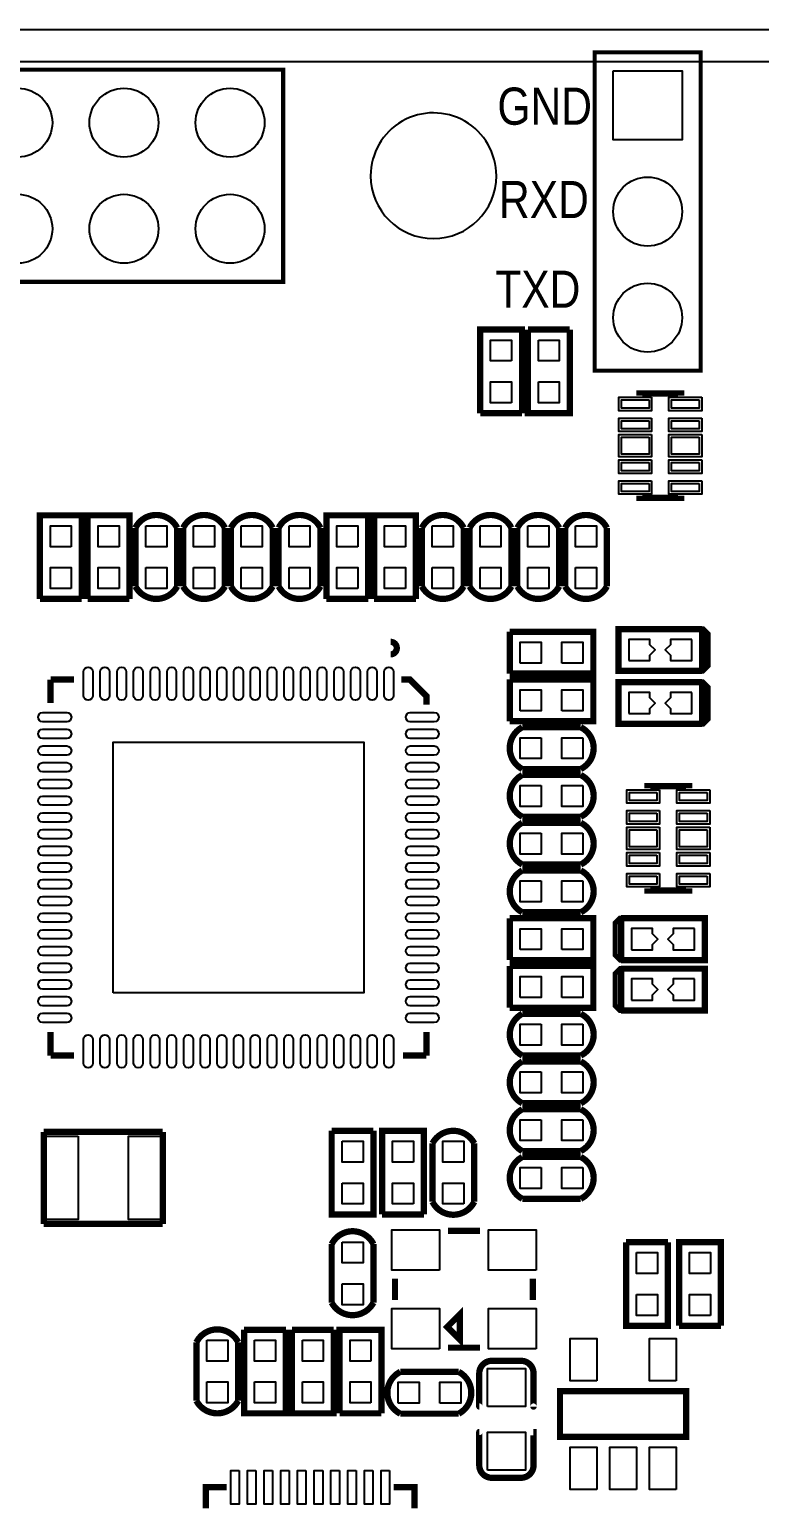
# Model space of a CAD drawing. Extents: x 0 to 87.3, y -2.5 to 56.
# Drawn here: x 51.83 to 69.3, y 20.65 to 56 of the extents above; entities that cross this region are included whole.
import ezdxf

# ---------------------------------------------------------------- set-up
doc = ezdxf.new("R2010")
doc.units = 0
for name, color, linetype in [('BG_CUTOUT', 254, 'CONTINUOUS'), ('BG_DESIGN_OUTLINE', 251, 'CONTINUOUS'), ('BG_SILKSCREEN_TOP', 254, 'CONTINUOUS'), ('PG_SILKSCREEN_TOP', 51, 'CONTINUOUS'), ('PG_SILKSCREEN_TOP_OUTLINE', 51, 'CONTINUOUS'), ('PG_SILKSREEN_TOP_OUTLINE', 51, 'CONTINUOUS'), ('PIN_PASTEMASK_TOP', 85, 'CONTINUOUS'), ('PIN_TOP', 80, 'CONTINUOUS'), ('RKI_ALL', 43, 'CONTINUOUS')]:
    doc.layers.add(name, color=color, linetype=linetype)

msp = doc.modelspace()

# ---------------------------------------------------------------- linework, layer by layer
at = {"layer": 'BG_CUTOUT'}
msp.add_lwpolyline([(63.0047, 52.49926, 1), (59.995308, 52.500784, 1)], format="xyb", close=True, dxfattribs=at)
at = {"layer": 'BG_DESIGN_OUTLINE'}
msp.add_lwpolyline([(0, 2.99974), (0, 52.99964, -0.414203), (2.99974, 55.99938), (82.04962, 55.99938, -0.414224), (85.0011, 53.05044), (85.0011, 2.99974, -0.414339), (81.99882, 0), (2.99974, 0, -0.414163)], format="xyb", close=True, dxfattribs=at)
at = {"layer": 'PG_SILKSCREEN_TOP'}
for points, const_width in [([(67.89801, 55.45201), (67.89801, 47.83201), (65.35801, 47.83201), (65.35801, 55.45201), (67.89801, 55.45201)], 0.09906), ([(7.100062, 55.040022), (57.900062, 55.040022), (57.900062, 49.960022), (40.120062, 49.960022)], 0.09906), ([(67.42938, 47.23638), (67.42938, 47.28718), (66.42862, 47.28718), (66.42862, 47.23638)], 0.14986), ([(67.42938, 44.83862), (67.42938, 44.78782), (66.42862, 44.78782), (66.42862, 44.83862)], 0.14986), ([(52.891944, 40.440864), (52.332382, 40.440864)], 0.150114), ([(52.332382, 40.440864), (52.332382, 39.881302)], 0.150114), ([(60.732416, 40.441118), (60.932568, 40.441118), (61.332618, 40.041068), (61.332618, 39.840916)], 0.150114), ([(67.61988, 37.83838), (67.61988, 37.88918), (66.61912, 37.88918), (66.61912, 37.83838)], 0.14986), ([(67.61988, 35.44062), (67.61988, 35.38982), (66.61912, 35.38982), (66.61912, 35.44062)], 0.14986), ([(52.332382, 32.000698), (52.332382, 31.440882)], 0.150114), ([(61.332364, 32.000698), (61.332364, 31.440882)], 0.150114), ([(52.892198, 31.440882), (52.332382, 31.440882)], 0.150114), ([(61.332364, 31.440882), (60.772802, 31.440882)], 0.150114), ([(52.16906, 29.61132), (52.16906, 27.41168)], 0.1524), ([(55.01894, 29.61132), (52.16906, 29.61132)], 0.1524), ([(55.01894, 27.41168), (55.01894, 29.61132)], 0.1524), ([(52.16906, 27.41168), (55.01894, 27.41168)], 0.1524), ([(61.849, 27.2415), (62.611, 27.2415)], 0.150114), ([(60.579, 25.5905), (60.579, 26.0985)], 0.150114), ([(63.881, 26.0985), (63.881, 25.5905)], 0.150114), ([(61.82995, 24.944578), (62.129924, 24.644604), (62.129924, 25.244552), (61.82995, 24.944578)], 0.150114), ([(61.849, 24.4475), (62.611, 24.4475)], 0.150114), ([(64.5287, 22.3139), (64.5287, 23.4061), (67.5513, 23.4061), (67.5513, 22.3139), (64.5287, 22.3139)], 0.14986), ([(56.046878, 20.605496), (56.046878, 21.105622), (56.547004, 21.105622)], 0.150114), ([(60.546996, 21.105622), (61.047122, 21.105622), (61.047122, 20.605496)], 0.150114)]:
    msp.add_lwpolyline(points, dxfattribs=dict(at, const_width=const_width))
at = {"layer": 'PG_SILKSCREEN_TOP', "const_width": 0.150114}
for points in [[(60.472574, 41.042844, 0.996624), (60.471304, 41.343072, 0.99578)], [(63.8937, 23.0378, 1), (63.895986, 23.0378), (63.895986, 23.833074, 0.414141), (63.596012, 24.133048), (62.895988, 24.133048, 0.414141), (62.596014, 23.833074), (62.596014, 23.040086, 0.414214), (62.5983, 23.0378)], [(63.8937, 22.4282), (63.895986, 22.4282), (63.895986, 21.632926, -0.414141), (63.596012, 21.332952), (62.895988, 21.332952, -0.414141), (62.596014, 21.632926), (62.596014, 22.425914, -0.414214), (62.5983, 22.4282)]]:
    msp.add_lwpolyline(points, format="xyb", dxfattribs=at)
at = {"layer": 'PG_SILKSCREEN_TOP_OUTLINE', "const_width": 0.150114}
for points in [[(63.61938, 46.81474), (63.61938, 48.81626), (62.61862, 48.81626), (62.61862, 46.81474)], [(63.76162, 48.81626), (63.76162, 46.81474), (64.76238, 46.81474), (64.76238, 48.81626)], [(64.76238, 48.81626), (63.76162, 48.81626)], [(62.61862, 46.81474), (63.61938, 46.81474)], [(53.07838, 42.36974), (53.07838, 44.37126), (52.07762, 44.37126), (52.07762, 42.36974)], [(54.22138, 42.36974), (54.22138, 44.37126), (53.22062, 44.37126), (53.22062, 42.36974)], [(59.93638, 42.36974), (59.93638, 44.37126), (58.93562, 44.37126), (58.93562, 42.36974)], [(61.07938, 42.36974), (61.07938, 44.37126), (60.07862, 44.37126), (60.07862, 42.36974)], [(54.363874, 44.070524), (54.363874, 42.670476)], [(55.364126, 44.070524), (55.364126, 42.670476)], [(55.506874, 44.070524), (55.506874, 42.670476)], [(56.507126, 44.070524), (56.507126, 42.670476)], [(56.649874, 44.070524), (56.649874, 42.670476)], [(57.650126, 44.070524), (57.650126, 42.670476)], [(57.792874, 44.070524), (57.792874, 42.670476)], [(58.793126, 44.070524), (58.793126, 42.670476)], [(61.221874, 44.070524), (61.221874, 42.670476)], [(62.222126, 44.070524), (62.222126, 42.670476)], [(62.364874, 44.070524), (62.364874, 42.670476)], [(63.365126, 44.070524), (63.365126, 42.670476)], [(63.507874, 44.070524), (63.507874, 42.670476)], [(64.508126, 44.070524), (64.508126, 42.670476)], [(64.650874, 44.070524), (64.650874, 42.670476)], [(65.651126, 44.070524), (65.651126, 42.670476)], [(52.07762, 42.36974), (53.07838, 42.36974)], [(53.22062, 42.36974), (54.22138, 42.36974)], [(58.93562, 42.36974), (59.93638, 42.36974)], [(60.07862, 42.36974), (61.07938, 42.36974)], [(63.32474, 40.58412), (65.32626, 40.58412), (65.32626, 41.58488), (63.32474, 41.58488)], [(63.32474, 41.58488), (63.32474, 40.58412)], [(63.32474, 39.44112), (65.32626, 39.44112), (65.32626, 40.44188), (63.32474, 40.44188)], [(63.32474, 40.44188), (63.32474, 39.44112)], [(65.025524, 39.298626), (63.625476, 39.298626)], [(65.025524, 38.298374), (63.625476, 38.298374)], [(65.025524, 38.155626), (63.625476, 38.155626)], [(65.025524, 37.155374), (63.625476, 37.155374)], [(65.025524, 37.012626), (63.625476, 37.012626)], [(65.025524, 36.012374), (63.625476, 36.012374)], [(65.025524, 35.869626), (63.625476, 35.869626)], [(63.32474, 33.72612), (65.32626, 33.72612), (65.32626, 34.72688), (63.32474, 34.72688)], [(63.32474, 34.72688), (63.32474, 33.72612)], [(65.025524, 34.869374), (63.625476, 34.869374)], [(63.32474, 32.58312), (65.32626, 32.58312), (65.32626, 33.58388), (63.32474, 33.58388)], [(63.32474, 33.58388), (63.32474, 32.58312)], [(65.025524, 32.440626), (63.625476, 32.440626)], [(65.025524, 31.440374), (63.625476, 31.440374)], [(65.025524, 31.297626), (63.625476, 31.297626)], [(65.025524, 30.297374), (63.625476, 30.297374)], [(65.025524, 30.154626), (63.625476, 30.154626)], [(59.06262, 29.63926), (59.06262, 27.63774), (60.06338, 27.63774), (60.06338, 29.63926)], [(60.06338, 29.63926), (59.06262, 29.63926)], [(61.26988, 27.63774), (61.26988, 29.63926), (60.26912, 29.63926), (60.26912, 27.63774)], [(61.475874, 27.938476), (61.475874, 29.338524)], [(62.476126, 27.938476), (62.476126, 29.338524)], [(65.025524, 29.154374), (63.625476, 29.154374)], [(65.025524, 29.011626), (63.625476, 29.011626)], [(65.025524, 28.011374), (63.625476, 28.011374)], [(60.26912, 27.63774), (61.26988, 27.63774)], [(59.062874, 26.925524), (59.062874, 25.525476)], [(60.063126, 26.925524), (60.063126, 25.525476)], [(66.11112, 26.97226), (66.11112, 24.97074), (67.11188, 24.97074), (67.11188, 26.97226)], [(67.11188, 26.97226), (66.11112, 26.97226)], [(68.38188, 24.97074), (68.38188, 26.97226), (67.38112, 26.97226), (67.38112, 24.97074)], [(56.96712, 24.87676), (56.96712, 22.87524), (57.96788, 22.87524), (57.96788, 24.87676)], [(57.96788, 24.87676), (56.96712, 24.87676)], [(58.11012, 24.87676), (58.11012, 22.87524), (59.11088, 22.87524), (59.11088, 24.87676)], [(59.11088, 24.87676), (58.11012, 24.87676)], [(60.25388, 22.87524), (60.25388, 24.87676), (59.25312, 24.87676), (59.25312, 22.87524)], [(67.38112, 24.97074), (68.38188, 24.97074)], [(55.824374, 24.576024), (55.824374, 23.175976)], [(56.824626, 24.576024), (56.824626, 23.175976)], [(60.704476, 23.868126), (62.104524, 23.868126)], [(59.25312, 22.87524), (60.25388, 22.87524)], [(60.704476, 22.867874), (62.104524, 22.867874)]]:
    msp.add_lwpolyline(points, dxfattribs=at)
for points in [[(55.364126, 44.070524, 0.618077), (54.363874, 44.070524)], [(56.507126, 44.070524, 0.618077), (55.506874, 44.070524)], [(57.650126, 44.070524, 0.618077), (56.649874, 44.070524)], [(58.793126, 44.070524, 0.618077), (57.792874, 44.070524)], [(62.222126, 44.070524, 0.618077), (61.221874, 44.070524)], [(63.365126, 44.070524, 0.618077), (62.364874, 44.070524)], [(64.508126, 44.070524, 0.618077), (63.507874, 44.070524)], [(65.651126, 44.070524, 0.618077), (64.650874, 44.070524)], [(55.364126, 42.670476, -0.600046), (54.363874, 42.670476)], [(56.507126, 42.670476, -0.600046), (55.506874, 42.670476)], [(57.650126, 42.670476, -0.600046), (56.649874, 42.670476)], [(58.793126, 42.670476, -0.600046), (57.792874, 42.670476)], [(62.222126, 42.670476, -0.600046), (61.221874, 42.670476)], [(63.365126, 42.670476, -0.600046), (62.364874, 42.670476)], [(64.508126, 42.670476, -0.600046), (63.507874, 42.670476)], [(65.651126, 42.670476, -0.600046), (64.650874, 42.670476)], [(63.625476, 38.298374, -0.600046), (63.625476, 39.298626)], [(65.025524, 38.298374, 0.618077), (65.025524, 39.298626)], [(63.625476, 37.155374, -0.600046), (63.625476, 38.155626)], [(65.025524, 37.155374, 0.618077), (65.025524, 38.155626)], [(63.625476, 36.012374, -0.600046), (63.625476, 37.012626)], [(65.025524, 36.012374, 0.618077), (65.025524, 37.012626)], [(63.625476, 34.869374, -0.600046), (63.625476, 35.869626)], [(65.025524, 34.869374, 0.618077), (65.025524, 35.869626)], [(63.625476, 31.440374, -0.600046), (63.625476, 32.440626)], [(65.025524, 31.440374, 0.618077), (65.025524, 32.440626)], [(63.625476, 30.297374, -0.600046), (63.625476, 31.297626)], [(65.025524, 30.297374, 0.618077), (65.025524, 31.297626)], [(63.625476, 29.154374, -0.600046), (63.625476, 30.154626)], [(65.025524, 29.154374, 0.618077), (65.025524, 30.154626)], [(61.475874, 29.338524, -0.600046), (62.476126, 29.338524)], [(63.625476, 28.011374, -0.600046), (63.625476, 29.011626)], [(65.025524, 28.011374, 0.618077), (65.025524, 29.011626)], [(61.475874, 27.938476, 0.618077), (62.476126, 27.938476)], [(60.063126, 26.925524, 0.618077), (59.062874, 26.925524)], [(60.063126, 25.525476, -0.600046), (59.062874, 25.525476)], [(56.824626, 24.576024, 0.618077), (55.824374, 24.576024)], [(60.704476, 23.868126, 0.618077), (60.704476, 22.867874)], [(62.104524, 23.868126, -0.600046), (62.104524, 22.867874)], [(56.824626, 23.175976, -0.600046), (55.824374, 23.175976)]]:
    msp.add_lwpolyline(points, format="xyb", dxfattribs=at)
at = {"layer": 'PG_SILKSREEN_TOP_OUTLINE', "const_width": 0.14986}
for points in [[(67.92976, 41.64838), (65.92824, 41.64838), (65.92824, 40.64762), (67.92976, 40.64762)], [(67.92976, 40.37838), (65.92824, 40.37838), (65.92824, 39.37762), (67.92976, 39.37762)], [(65.99174, 33.72612), (67.99326, 33.72612), (67.99326, 34.72688), (65.99174, 34.72688)], [(65.99174, 32.51962), (67.99326, 32.51962), (67.99326, 33.52038), (65.99174, 33.52038)]]:
    msp.add_lwpolyline(points, dxfattribs=at)
at = {"layer": 'PG_SILKSREEN_TOP_OUTLINE'}
for points in [[(67.92976, 40.64762, 0.14986, 0.14986, 0), (67.92976, 41.64838, 0.127, 0.127, 0), (67.95262, 41.64838, 0.127, 0.127, 0), (68.072, 41.529, 0.127, 0.127, 0), (68.072, 40.767, 0.127, 0.127, 0), (67.95262, 40.64762, 0.127, 0.127, 0), (67.92976, 40.64762, 0.127, 0.127, 0)], [(67.92976, 39.37762, 0.14986, 0.14986, 0), (67.92976, 40.37838, 0.127, 0.127, 0), (67.95262, 40.37838, 0.127, 0.127, 0), (68.072, 40.259, 0.127, 0.127, 0), (68.072, 39.497, 0.127, 0.127, 0), (67.95262, 39.37762, 0.127, 0.127, 0), (67.92976, 39.37762, 0.127, 0.127, 0)], [(65.99174, 34.72688, 0.14986, 0.14986, 0), (65.99174, 33.72612, 0.127, 0.127, 0), (65.96888, 33.72612, 0.127, 0.127, 0), (65.8495, 33.8455, 0.127, 0.127, 0), (65.8495, 34.6075, 0.127, 0.127, 0), (65.96888, 34.72688, 0.127, 0.127, 0), (65.99174, 34.72688, 0.127, 0.127, 0)], [(65.99174, 33.52038, 0.14986, 0.14986, 0), (65.99174, 32.51962, 0.127, 0.127, 0), (65.96888, 32.51962, 0.127, 0.127, 0), (65.8495, 32.639, 0.127, 0.127, 0), (65.8495, 33.401, 0.127, 0.127, 0), (65.96888, 33.52038, 0.127, 0.127, 0), (65.99174, 33.52038, 0.127, 0.127, 0)]]:
    msp.add_lwpolyline(points, format="xyseb", dxfattribs=at)
at = {"layer": 'PIN_PASTEMASK_TOP'}
for points in [[(63.36919, 48.06569), (62.86881, 48.06569), (62.86881, 48.56607), (63.36919, 48.56607)], [(64.01181, 48.56607), (64.51219, 48.56607), (64.51219, 48.06569), (64.01181, 48.06569)], [(63.36919, 47.06493), (62.86881, 47.06493), (62.86881, 47.56531), (63.36919, 47.56531)], [(64.01181, 47.56531), (64.51219, 47.56531), (64.51219, 47.06493), (64.01181, 47.06493)], [(66.72326, 47.20082), (66.72326, 46.8757), (65.93586, 46.8757), (65.93586, 47.20082)], [(67.92214, 47.20082), (67.92214, 46.8757), (67.13474, 46.8757), (67.13474, 47.20082)], [(66.72326, 46.70044), (66.72326, 46.37532), (65.93586, 46.37532), (65.93586, 46.70044)], [(67.92214, 46.70044), (67.92214, 46.37532), (67.13474, 46.37532), (67.13474, 46.70044)], [(66.72326, 46.3042), (66.72326, 45.7708), (65.93586, 45.7708), (65.93586, 46.3042)], [(67.92214, 46.3042), (67.92214, 45.7708), (67.13474, 45.7708), (67.13474, 46.3042)], [(66.72326, 45.69968), (66.72326, 45.37456), (65.93586, 45.37456), (65.93586, 45.69968)], [(67.92214, 45.69968), (67.92214, 45.37456), (67.13474, 45.37456), (67.13474, 45.69968)], [(66.72326, 45.1993), (66.72326, 44.87418), (65.93586, 44.87418), (65.93586, 45.1993)], [(67.92214, 45.1993), (67.92214, 44.87418), (67.13474, 44.87418), (67.13474, 45.1993)], [(52.82819, 43.62069), (52.32781, 43.62069), (52.32781, 44.12107), (52.82819, 44.12107)], [(53.97119, 43.62069), (53.47081, 43.62069), (53.47081, 44.12107), (53.97119, 44.12107)], [(54.61381, 44.12107), (55.11419, 44.12107), (55.11419, 43.62069), (54.61381, 43.62069)], [(55.75681, 44.12107), (56.25719, 44.12107), (56.25719, 43.62069), (55.75681, 43.62069)], [(56.89981, 44.12107), (57.40019, 44.12107), (57.40019, 43.62069), (56.89981, 43.62069)], [(58.04281, 44.12107), (58.54319, 44.12107), (58.54319, 43.62069), (58.04281, 43.62069)], [(59.68619, 43.62069), (59.18581, 43.62069), (59.18581, 44.12107), (59.68619, 44.12107)], [(60.82919, 43.62069), (60.32881, 43.62069), (60.32881, 44.12107), (60.82919, 44.12107)], [(61.47181, 44.12107), (61.97219, 44.12107), (61.97219, 43.62069), (61.47181, 43.62069)], [(62.61481, 44.12107), (63.11519, 44.12107), (63.11519, 43.62069), (62.61481, 43.62069)], [(63.75781, 44.12107), (64.25819, 44.12107), (64.25819, 43.62069), (63.75781, 43.62069)], [(64.90081, 44.12107), (65.40119, 44.12107), (65.40119, 43.62069), (64.90081, 43.62069)], [(52.82819, 42.61993), (52.32781, 42.61993), (52.32781, 43.12031), (52.82819, 43.12031)], [(53.97119, 42.61993), (53.47081, 42.61993), (53.47081, 43.12031), (53.97119, 43.12031)], [(54.61381, 43.12031), (55.11419, 43.12031), (55.11419, 42.61993), (54.61381, 42.61993)], [(55.75681, 43.12031), (56.25719, 43.12031), (56.25719, 42.61993), (55.75681, 42.61993)], [(56.89981, 43.12031), (57.40019, 43.12031), (57.40019, 42.61993), (56.89981, 42.61993)], [(58.04281, 43.12031), (58.54319, 43.12031), (58.54319, 42.61993), (58.04281, 42.61993)], [(59.68619, 42.61993), (59.18581, 42.61993), (59.18581, 43.12031), (59.68619, 43.12031)], [(60.82919, 42.61993), (60.32881, 42.61993), (60.32881, 43.12031), (60.82919, 43.12031)], [(61.47181, 43.12031), (61.97219, 43.12031), (61.97219, 42.61993), (61.47181, 42.61993)], [(62.61481, 43.12031), (63.11519, 43.12031), (63.11519, 42.61993), (62.61481, 42.61993)], [(63.75781, 43.12031), (64.25819, 43.12031), (64.25819, 42.61993), (63.75781, 42.61993)], [(64.90081, 43.12031), (65.40119, 43.12031), (65.40119, 42.61993), (64.90081, 42.61993)], [(66.17462, 40.894), (66.68262, 40.894), (66.68262, 41.021), (66.80962, 41.148), (66.68262, 41.275), (66.68262, 41.402), (66.17462, 41.402)], [(67.68338, 41.402), (67.17538, 41.402), (67.17538, 41.275), (67.04838, 41.148), (67.17538, 41.021), (67.17538, 40.894), (67.68338, 40.894)], [(63.57493, 40.83431), (63.57493, 41.33469), (64.07531, 41.33469), (64.07531, 40.83431)], [(64.57569, 40.83431), (64.57569, 41.33469), (65.07607, 41.33469), (65.07607, 40.83431)], [(63.57493, 39.69131), (63.57493, 40.19169), (64.07531, 40.19169), (64.07531, 39.69131)], [(64.57569, 39.69131), (64.57569, 40.19169), (65.07607, 40.19169), (65.07607, 39.69131)], [(66.17462, 39.624), (66.68262, 39.624), (66.68262, 39.751), (66.80962, 39.878), (66.68262, 40.005), (66.68262, 40.132), (66.17462, 40.132)], [(67.68338, 40.132), (67.17538, 40.132), (67.17538, 40.005), (67.04838, 39.878), (67.17538, 39.751), (67.17538, 39.624), (67.68338, 39.624)], [(53.832506, 32.941006), (53.832506, 38.940994), (59.832494, 38.940994), (59.832494, 32.941006)], [(64.07531, 39.04869), (64.07531, 38.54831), (63.57493, 38.54831), (63.57493, 39.04869)], [(65.07607, 39.04869), (65.07607, 38.54831), (64.57569, 38.54831), (64.57569, 39.04869)], [(64.07531, 37.90569), (64.07531, 37.40531), (63.57493, 37.40531), (63.57493, 37.90569)], [(65.07607, 37.90569), (65.07607, 37.40531), (64.57569, 37.40531), (64.57569, 37.90569)], [(66.91376, 37.80282), (66.91376, 37.4777), (66.12636, 37.4777), (66.12636, 37.80282)], [(68.11264, 37.80282), (68.11264, 37.4777), (67.32524, 37.4777), (67.32524, 37.80282)], [(66.91376, 37.30244), (66.91376, 36.97732), (66.12636, 36.97732), (66.12636, 37.30244)], [(68.11264, 37.30244), (68.11264, 36.97732), (67.32524, 36.97732), (67.32524, 37.30244)], [(66.91376, 36.9062), (66.91376, 36.3728), (66.12636, 36.3728), (66.12636, 36.9062)], [(68.11264, 36.9062), (68.11264, 36.3728), (67.32524, 36.3728), (67.32524, 36.9062)], [(64.07531, 36.76269), (64.07531, 36.26231), (63.57493, 36.26231), (63.57493, 36.76269)], [(65.07607, 36.76269), (65.07607, 36.26231), (64.57569, 36.26231), (64.57569, 36.76269)], [(66.91376, 36.30168), (66.91376, 35.97656), (66.12636, 35.97656), (66.12636, 36.30168)], [(68.11264, 36.30168), (68.11264, 35.97656), (67.32524, 35.97656), (67.32524, 36.30168)], [(66.91376, 35.8013), (66.91376, 35.47618), (66.12636, 35.47618), (66.12636, 35.8013)], [(68.11264, 35.8013), (68.11264, 35.47618), (67.32524, 35.47618), (67.32524, 35.8013)], [(64.07531, 35.61969), (64.07531, 35.11931), (63.57493, 35.11931), (63.57493, 35.61969)], [(65.07607, 35.61969), (65.07607, 35.11931), (64.57569, 35.11931), (64.57569, 35.61969)], [(63.57493, 33.97631), (63.57493, 34.47669), (64.07531, 34.47669), (64.07531, 33.97631)], [(64.57569, 33.97631), (64.57569, 34.47669), (65.07607, 34.47669), (65.07607, 33.97631)], [(66.23812, 33.9725), (66.74612, 33.9725), (66.74612, 34.0995), (66.87312, 34.2265), (66.74612, 34.3535), (66.74612, 34.4805), (66.23812, 34.4805)], [(67.74688, 34.4805), (67.23888, 34.4805), (67.23888, 34.3535), (67.11188, 34.2265), (67.23888, 34.0995), (67.23888, 33.9725), (67.74688, 33.9725)], [(63.57493, 32.83331), (63.57493, 33.33369), (64.07531, 33.33369), (64.07531, 32.83331)], [(64.57569, 32.83331), (64.57569, 33.33369), (65.07607, 33.33369), (65.07607, 32.83331)], [(66.23812, 32.766), (66.74612, 32.766), (66.74612, 32.893), (66.87312, 33.02), (66.74612, 33.147), (66.74612, 33.274), (66.23812, 33.274)], [(67.74688, 33.274), (67.23888, 33.274), (67.23888, 33.147), (67.11188, 33.02), (67.23888, 32.893), (67.23888, 32.766), (67.74688, 32.766)], [(64.07531, 32.19069), (64.07531, 31.69031), (63.57493, 31.69031), (63.57493, 32.19069)], [(65.07607, 32.19069), (65.07607, 31.69031), (64.57569, 31.69031), (64.57569, 32.19069)], [(64.07531, 31.04769), (64.07531, 30.54731), (63.57493, 30.54731), (63.57493, 31.04769)], [(65.07607, 31.04769), (65.07607, 30.54731), (64.57569, 30.54731), (64.57569, 31.04769)], [(64.07531, 29.90469), (64.07531, 29.40431), (63.57493, 29.40431), (63.57493, 29.90469)], [(65.07607, 29.90469), (65.07607, 29.40431), (64.57569, 29.40431), (64.57569, 29.90469)], [(52.99329, 29.51099), (52.99329, 27.51201), (52.19319, 27.51201), (52.19319, 29.51099)], [(54.99481, 29.51099), (54.99481, 27.51201), (54.19471, 27.51201), (54.19471, 29.51099)], [(59.31281, 29.38907), (59.81319, 29.38907), (59.81319, 28.88869), (59.31281, 28.88869)], [(61.01969, 28.88869), (60.51931, 28.88869), (60.51931, 29.38907), (61.01969, 29.38907)], [(62.22619, 28.88869), (61.72581, 28.88869), (61.72581, 29.38907), (62.22619, 29.38907)], [(64.07531, 28.76169), (64.07531, 28.26131), (63.57493, 28.26131), (63.57493, 28.76169)], [(65.07607, 28.76169), (65.07607, 28.26131), (64.57569, 28.26131), (64.57569, 28.76169)], [(59.31281, 28.38831), (59.81319, 28.38831), (59.81319, 27.88793), (59.31281, 27.88793)], [(61.01969, 27.88793), (60.51931, 27.88793), (60.51931, 28.38831), (61.01969, 28.38831)], [(62.22619, 27.88793), (61.72581, 27.88793), (61.72581, 28.38831), (62.22619, 28.38831)], [(61.6458, 26.3017), (60.5028, 26.3017), (60.5028, 27.2669), (61.6458, 27.2669)], [(63.9572, 26.3017), (62.8142, 26.3017), (62.8142, 27.2669), (63.9572, 27.2669)], [(59.31281, 26.97607), (59.81319, 26.97607), (59.81319, 26.47569), (59.31281, 26.47569)], [(66.36131, 26.72207), (66.86169, 26.72207), (66.86169, 26.22169), (66.36131, 26.22169)], [(68.13169, 26.22169), (67.63131, 26.22169), (67.63131, 26.72207), (68.13169, 26.72207)], [(59.31281, 25.97531), (59.81319, 25.97531), (59.81319, 25.47493), (59.31281, 25.47493)], [(66.36131, 25.72131), (66.86169, 25.72131), (66.86169, 25.22093), (66.36131, 25.22093)], [(68.13169, 25.22093), (67.63131, 25.22093), (67.63131, 25.72131), (68.13169, 25.72131)], [(61.6458, 24.4221), (60.5028, 24.4221), (60.5028, 25.3873), (61.6458, 25.3873)], [(63.9572, 24.4221), (62.8142, 24.4221), (62.8142, 25.3873), (63.9572, 25.3873)], [(56.07431, 24.62657), (56.57469, 24.62657), (56.57469, 24.12619), (56.07431, 24.12619)], [(57.21731, 24.62657), (57.71769, 24.62657), (57.71769, 24.12619), (57.21731, 24.12619)], [(58.36031, 24.62657), (58.86069, 24.62657), (58.86069, 24.12619), (58.36031, 24.12619)], [(60.00369, 24.12619), (59.50331, 24.12619), (59.50331, 24.62657), (60.00369, 24.62657)], [(65.40754, 23.65248), (64.77254, 23.65248), (64.77254, 24.66848), (65.40754, 24.66848)], [(67.30746, 23.65248), (66.67246, 23.65248), (66.67246, 24.66848), (67.30746, 24.66848)], [(62.79134, 23.04034), (62.79134, 23.94966), (63.70066, 23.94966), (63.70066, 23.04034)], [(56.07431, 23.62581), (56.57469, 23.62581), (56.57469, 23.12543), (56.07431, 23.12543)], [(57.21731, 23.62581), (57.71769, 23.62581), (57.71769, 23.12543), (57.21731, 23.12543)], [(58.36031, 23.62581), (58.86069, 23.62581), (58.86069, 23.12543), (58.36031, 23.12543)], [(60.00369, 23.12543), (59.50331, 23.12543), (59.50331, 23.62581), (60.00369, 23.62581)], [(60.65393, 23.11781), (60.65393, 23.61819), (61.15431, 23.61819), (61.15431, 23.11781)], [(61.65469, 23.11781), (61.65469, 23.61819), (62.15507, 23.61819), (62.15507, 23.11781)], [(62.79134, 21.51634), (62.79134, 22.42566), (63.70066, 22.42566), (63.70066, 21.51634)], [(65.40754, 21.05152), (64.77254, 21.05152), (64.77254, 22.06752), (65.40754, 22.06752)], [(66.3575, 21.05152), (65.7225, 21.05152), (65.7225, 22.06752), (66.3575, 22.06752)], [(67.30746, 21.05152), (66.67246, 21.05152), (66.67246, 22.06752), (67.30746, 22.06752)], [(56.84647, 21.50491), (56.84647, 20.70481), (56.64581, 20.70481), (56.64581, 21.50491)], [(57.24779, 21.50491), (57.24779, 20.70481), (57.04713, 20.70481), (57.04713, 21.50491)], [(57.64657, 21.50491), (57.64657, 20.70481), (57.44591, 20.70481), (57.44591, 21.50491)], [(58.04789, 21.50491), (58.04789, 20.70481), (57.84723, 20.70481), (57.84723, 21.50491)], [(58.44667, 21.50491), (58.44667, 20.70481), (58.24601, 20.70481), (58.24601, 21.50491)], [(58.84799, 21.50491), (58.84799, 20.70481), (58.64733, 20.70481), (58.64733, 21.50491)], [(59.24677, 21.50491), (59.24677, 20.70481), (59.04611, 20.70481), (59.04611, 21.50491)], [(59.64809, 21.50491), (59.64809, 20.70481), (59.44743, 20.70481), (59.44743, 21.50491)], [(60.04687, 21.50491), (60.04687, 20.70481), (59.84621, 20.70481), (59.84621, 21.50491)], [(60.44819, 21.50491), (60.44819, 20.70481), (60.24753, 20.70481), (60.24753, 21.50491)]]:
    msp.add_lwpolyline(points, close=True, dxfattribs=at)
for points in [[(53.343302, 40.627554), (53.343302, 40.053006, -1), (53.123338, 40.053006), (53.123338, 40.627554, -1)], [(53.742082, 40.627554), (53.742082, 40.053006, -1), (53.522118, 40.053006), (53.522118, 40.627554, -1)], [(54.143402, 40.627554), (54.143402, 40.053006, -1), (53.923438, 40.053006), (53.923438, 40.627554, -1)], [(54.542182, 40.627554), (54.542182, 40.053006, -1), (54.322218, 40.053006), (54.322218, 40.627554, -1)], [(54.943502, 40.627554), (54.943502, 40.053006, -1), (54.723538, 40.053006), (54.723538, 40.627554, -1)], [(55.342282, 40.627554), (55.342282, 40.053006, -1), (55.122318, 40.053006), (55.122318, 40.627554, -1)], [(55.743602, 40.627554), (55.743602, 40.053006, -1), (55.523638, 40.053006), (55.523638, 40.627554, -1)], [(56.142382, 40.627554), (56.142382, 40.053006, -1), (55.922418, 40.053006), (55.922418, 40.627554, -1)], [(56.543702, 40.627554), (56.543702, 40.053006, -1), (56.323738, 40.053006), (56.323738, 40.627554, -1)], [(56.942482, 40.627554), (56.942482, 40.053006, -1), (56.722518, 40.053006), (56.722518, 40.627554, -1)], [(57.341262, 40.627554), (57.341262, 40.053006, -1), (57.121298, 40.053006), (57.121298, 40.627554, -1)], [(57.742582, 40.627554), (57.742582, 40.053006, -1), (57.522618, 40.053006), (57.522618, 40.627554, -1)], [(58.141362, 40.627554), (58.141362, 40.053006, -1), (57.921398, 40.053006), (57.921398, 40.627554, -1)], [(58.542682, 40.627554), (58.542682, 40.053006, -1), (58.322718, 40.053006), (58.322718, 40.627554, -1)], [(58.941462, 40.627554), (58.941462, 40.053006, -1), (58.721498, 40.053006), (58.721498, 40.627554, -1)], [(59.342782, 40.627554), (59.342782, 40.053006, -1), (59.122818, 40.053006), (59.122818, 40.627554, -1)], [(59.741562, 40.627554), (59.741562, 40.053006, -1), (59.521598, 40.053006), (59.521598, 40.627554, -1)], [(60.142882, 40.627554), (60.142882, 40.053006, -1), (59.922918, 40.053006), (59.922918, 40.627554, -1)], [(60.541662, 40.627554), (60.541662, 40.053006, -1), (60.321698, 40.053006), (60.321698, 40.627554, -1)], [(52.720494, 39.429944), (52.145946, 39.429944, -1), (52.145946, 39.649908), (52.720494, 39.649908, -1)], [(61.519054, 39.429944), (60.944506, 39.429944, -1), (60.944506, 39.649908), (61.519054, 39.649908, -1)], [(52.720494, 39.031164), (52.145946, 39.031164, -1), (52.145946, 39.251128), (52.720494, 39.251128, -1)], [(61.519054, 39.031164), (60.944506, 39.031164, -1), (60.944506, 39.251128), (61.519054, 39.251128, -1)], [(52.720494, 38.629844), (52.145946, 38.629844, -1), (52.145946, 38.849808), (52.720494, 38.849808, -1)], [(61.519054, 38.629844), (60.944506, 38.629844, -1), (60.944506, 38.849808), (61.519054, 38.849808, -1)], [(52.720494, 38.231064), (52.145946, 38.231064, -1), (52.145946, 38.451028), (52.720494, 38.451028, -1)], [(61.519054, 38.231064), (60.944506, 38.231064, -1), (60.944506, 38.451028), (61.519054, 38.451028, -1)], [(52.720494, 37.829744), (52.145946, 37.829744, -1), (52.145946, 38.049708), (52.720494, 38.049708, -1)], [(61.519054, 37.829744), (60.944506, 37.829744, -1), (60.944506, 38.049708), (61.519054, 38.049708, -1)], [(52.720494, 37.430964), (52.145946, 37.430964, -1), (52.145946, 37.650928), (52.720494, 37.650928, -1)], [(61.519054, 37.430964), (60.944506, 37.430964, -1), (60.944506, 37.650928), (61.519054, 37.650928, -1)], [(52.720494, 37.029644), (52.145946, 37.029644, -1), (52.145946, 37.249608), (52.720494, 37.249608, -1)], [(61.519054, 37.029644), (60.944506, 37.029644, -1), (60.944506, 37.249608), (61.519054, 37.249608, -1)], [(52.720494, 36.630864), (52.145946, 36.630864, -1), (52.145946, 36.850828), (52.720494, 36.850828, -1)], [(61.519054, 36.630864), (60.944506, 36.630864, -1), (60.944506, 36.850828), (61.519054, 36.850828, -1)], [(52.720494, 36.229544), (52.145946, 36.229544, -1), (52.145946, 36.449508), (52.720494, 36.449508, -1)], [(61.519054, 36.229544), (60.944506, 36.229544, -1), (60.944506, 36.449508), (61.519054, 36.449508, -1)], [(52.720494, 35.830764), (52.145946, 35.830764, -1), (52.145946, 36.050728), (52.720494, 36.050728, -1)], [(61.519054, 35.830764), (60.944506, 35.830764, -1), (60.944506, 36.050728), (61.519054, 36.050728, -1)], [(52.720494, 35.431984), (52.145946, 35.431984, -1), (52.145946, 35.651948), (52.720494, 35.651948, -1)], [(61.519054, 35.431984), (60.944506, 35.431984, -1), (60.944506, 35.651948), (61.519054, 35.651948, -1)], [(52.720494, 35.030664), (52.145946, 35.030664, -1), (52.145946, 35.250628), (52.720494, 35.250628, -1)], [(61.519054, 35.030664), (60.944506, 35.030664, -1), (60.944506, 35.250628), (61.519054, 35.250628, -1)], [(52.720494, 34.631884), (52.145946, 34.631884, -1), (52.145946, 34.851848), (52.720494, 34.851848, -1)], [(61.519054, 34.631884), (60.944506, 34.631884, -1), (60.944506, 34.851848), (61.519054, 34.851848, -1)], [(52.720494, 34.230564), (52.145946, 34.230564, -1), (52.145946, 34.450528), (52.720494, 34.450528, -1)], [(61.519054, 34.230564), (60.944506, 34.230564, -1), (60.944506, 34.450528), (61.519054, 34.450528, -1)], [(52.720494, 33.831784), (52.145946, 33.831784, -1), (52.145946, 34.051748), (52.720494, 34.051748, -1)], [(61.519054, 33.831784), (60.944506, 33.831784, -1), (60.944506, 34.051748), (61.519054, 34.051748, -1)], [(52.720494, 33.430464), (52.145946, 33.430464, -1), (52.145946, 33.650428), (52.720494, 33.650428, -1)], [(61.519054, 33.430464), (60.944506, 33.430464, -1), (60.944506, 33.650428), (61.519054, 33.650428, -1)], [(52.720494, 33.031684), (52.145946, 33.031684, -1), (52.145946, 33.251648), (52.720494, 33.251648, -1)], [(61.519054, 33.031684), (60.944506, 33.031684, -1), (60.944506, 33.251648), (61.519054, 33.251648, -1)], [(52.720494, 32.630364), (52.145946, 32.630364, -1), (52.145946, 32.850328), (52.720494, 32.850328, -1)], [(61.519054, 32.630364), (60.944506, 32.630364, -1), (60.944506, 32.850328), (61.519054, 32.850328, -1)], [(52.720494, 32.231584), (52.145946, 32.231584, -1), (52.145946, 32.451548), (52.720494, 32.451548, -1)], [(61.519054, 32.231584), (60.944506, 32.231584, -1), (60.944506, 32.451548), (61.519054, 32.451548, -1)], [(53.343302, 31.82874), (53.343302, 31.254192, -1), (53.123338, 31.254192), (53.123338, 31.82874, -1)], [(53.742082, 31.82874), (53.742082, 31.254192, -1), (53.522118, 31.254192), (53.522118, 31.82874, -1)], [(54.143402, 31.82874), (54.143402, 31.254192, -1), (53.923438, 31.254192), (53.923438, 31.82874, -1)], [(54.542182, 31.82874), (54.542182, 31.254192, -1), (54.322218, 31.254192), (54.322218, 31.82874, -1)], [(54.943502, 31.82874), (54.943502, 31.254192, -1), (54.723538, 31.254192), (54.723538, 31.82874, -1)], [(55.342282, 31.82874), (55.342282, 31.254192, -1), (55.122318, 31.254192), (55.122318, 31.82874, -1)], [(55.743602, 31.82874), (55.743602, 31.254192, -1), (55.523638, 31.254192), (55.523638, 31.82874, -1)], [(56.142382, 31.82874), (56.142382, 31.254192, -1), (55.922418, 31.254192), (55.922418, 31.82874, -1)], [(56.543702, 31.82874), (56.543702, 31.254192, -1), (56.323738, 31.254192), (56.323738, 31.82874, -1)], [(56.942482, 31.82874), (56.942482, 31.254192, -1), (56.722518, 31.254192), (56.722518, 31.82874, -1)], [(57.341262, 31.82874), (57.341262, 31.254192, -1), (57.121298, 31.254192), (57.121298, 31.82874, -1)], [(57.742582, 31.82874), (57.742582, 31.254192, -1), (57.522618, 31.254192), (57.522618, 31.82874, -1)], [(58.141362, 31.82874), (58.141362, 31.254192, -1), (57.921398, 31.254192), (57.921398, 31.82874, -1)], [(58.542682, 31.82874), (58.542682, 31.254192, -1), (58.322718, 31.254192), (58.322718, 31.82874, -1)], [(58.941462, 31.82874), (58.941462, 31.254192, -1), (58.721498, 31.254192), (58.721498, 31.82874, -1)], [(59.342782, 31.82874), (59.342782, 31.254192, -1), (59.122818, 31.254192), (59.122818, 31.82874, -1)], [(59.741562, 31.82874), (59.741562, 31.254192, -1), (59.521598, 31.254192), (59.521598, 31.82874, -1)], [(60.142882, 31.82874), (60.142882, 31.254192, -1), (59.922918, 31.254192), (59.922918, 31.82874, -1)], [(60.541662, 31.82874), (60.541662, 31.254192, -1), (60.321698, 31.254192), (60.321698, 31.82874, -1)]]:
    msp.add_lwpolyline(points, format="xyb", close=True, dxfattribs=at)
at = {"layer": 'PIN_TOP'}
for points in [[(65.80251, 55.00751), (67.45351, 55.00751), (67.45351, 53.35651), (65.80251, 53.35651)], [(63.36919, 48.06569), (62.86881, 48.06569), (62.86881, 48.56607), (63.36919, 48.56607)], [(64.01181, 48.56607), (64.51219, 48.56607), (64.51219, 48.06569), (64.01181, 48.06569)], [(63.36919, 47.06493), (62.86881, 47.06493), (62.86881, 47.56531), (63.36919, 47.56531)], [(64.01181, 47.56531), (64.51219, 47.56531), (64.51219, 47.06493), (64.01181, 47.06493)], [(66.65976, 47.13732), (66.65976, 46.9392), (65.99936, 46.9392), (65.99936, 47.13732)], [(67.85864, 47.13732), (67.85864, 46.9392), (67.19824, 46.9392), (67.19824, 47.13732)], [(66.65976, 46.63694), (66.65976, 46.43882), (65.99936, 46.43882), (65.99936, 46.63694)], [(67.85864, 46.63694), (67.85864, 46.43882), (67.19824, 46.43882), (67.19824, 46.63694)], [(66.65976, 46.2407), (66.65976, 45.8343), (65.99936, 45.8343), (65.99936, 46.2407)], [(67.85864, 46.2407), (67.85864, 45.8343), (67.19824, 45.8343), (67.19824, 46.2407)], [(66.65976, 45.63618), (66.65976, 45.43806), (65.99936, 45.43806), (65.99936, 45.63618)], [(67.85864, 45.63618), (67.85864, 45.43806), (67.19824, 45.43806), (67.19824, 45.63618)], [(66.65976, 45.1358), (66.65976, 44.93768), (65.99936, 44.93768), (65.99936, 45.1358)], [(67.85864, 45.1358), (67.85864, 44.93768), (67.19824, 44.93768), (67.19824, 45.1358)], [(52.82819, 43.62069), (52.32781, 43.62069), (52.32781, 44.12107), (52.82819, 44.12107)], [(53.97119, 43.62069), (53.47081, 43.62069), (53.47081, 44.12107), (53.97119, 44.12107)], [(54.61381, 44.12107), (55.11419, 44.12107), (55.11419, 43.62069), (54.61381, 43.62069)], [(55.75681, 44.12107), (56.25719, 44.12107), (56.25719, 43.62069), (55.75681, 43.62069)], [(56.89981, 44.12107), (57.40019, 44.12107), (57.40019, 43.62069), (56.89981, 43.62069)], [(58.04281, 44.12107), (58.54319, 44.12107), (58.54319, 43.62069), (58.04281, 43.62069)], [(59.68619, 43.62069), (59.18581, 43.62069), (59.18581, 44.12107), (59.68619, 44.12107)], [(60.82919, 43.62069), (60.32881, 43.62069), (60.32881, 44.12107), (60.82919, 44.12107)], [(61.47181, 44.12107), (61.97219, 44.12107), (61.97219, 43.62069), (61.47181, 43.62069)], [(62.61481, 44.12107), (63.11519, 44.12107), (63.11519, 43.62069), (62.61481, 43.62069)], [(63.75781, 44.12107), (64.25819, 44.12107), (64.25819, 43.62069), (63.75781, 43.62069)], [(64.90081, 44.12107), (65.40119, 44.12107), (65.40119, 43.62069), (64.90081, 43.62069)], [(52.82819, 42.61993), (52.32781, 42.61993), (52.32781, 43.12031), (52.82819, 43.12031)], [(53.97119, 42.61993), (53.47081, 42.61993), (53.47081, 43.12031), (53.97119, 43.12031)], [(54.61381, 43.12031), (55.11419, 43.12031), (55.11419, 42.61993), (54.61381, 42.61993)], [(55.75681, 43.12031), (56.25719, 43.12031), (56.25719, 42.61993), (55.75681, 42.61993)], [(56.89981, 43.12031), (57.40019, 43.12031), (57.40019, 42.61993), (56.89981, 42.61993)], [(58.04281, 43.12031), (58.54319, 43.12031), (58.54319, 42.61993), (58.04281, 42.61993)], [(59.68619, 42.61993), (59.18581, 42.61993), (59.18581, 43.12031), (59.68619, 43.12031)], [(60.82919, 42.61993), (60.32881, 42.61993), (60.32881, 43.12031), (60.82919, 43.12031)], [(61.47181, 43.12031), (61.97219, 43.12031), (61.97219, 42.61993), (61.47181, 42.61993)], [(62.61481, 43.12031), (63.11519, 43.12031), (63.11519, 42.61993), (62.61481, 42.61993)], [(63.75781, 43.12031), (64.25819, 43.12031), (64.25819, 42.61993), (63.75781, 42.61993)], [(64.90081, 43.12031), (65.40119, 43.12031), (65.40119, 42.61993), (64.90081, 42.61993)], [(66.17462, 40.894), (66.68262, 40.894), (66.68262, 41.021), (66.80962, 41.148), (66.68262, 41.275), (66.68262, 41.402), (66.17462, 41.402)], [(67.68338, 41.402), (67.17538, 41.402), (67.17538, 41.275), (67.04838, 41.148), (67.17538, 41.021), (67.17538, 40.894), (67.68338, 40.894)], [(63.57493, 40.83431), (63.57493, 41.33469), (64.07531, 41.33469), (64.07531, 40.83431)], [(64.57569, 40.83431), (64.57569, 41.33469), (65.07607, 41.33469), (65.07607, 40.83431)], [(63.57493, 39.69131), (63.57493, 40.19169), (64.07531, 40.19169), (64.07531, 39.69131)], [(64.57569, 39.69131), (64.57569, 40.19169), (65.07607, 40.19169), (65.07607, 39.69131)], [(66.17462, 39.624), (66.68262, 39.624), (66.68262, 39.751), (66.80962, 39.878), (66.68262, 40.005), (66.68262, 40.132), (66.17462, 40.132)], [(67.68338, 40.132), (67.17538, 40.132), (67.17538, 40.005), (67.04838, 39.878), (67.17538, 39.751), (67.17538, 39.624), (67.68338, 39.624)], [(53.832506, 32.941006), (53.832506, 38.940994), (59.832494, 38.940994), (59.832494, 32.941006)], [(64.07531, 39.04869), (64.07531, 38.54831), (63.57493, 38.54831), (63.57493, 39.04869)], [(65.07607, 39.04869), (65.07607, 38.54831), (64.57569, 38.54831), (64.57569, 39.04869)], [(64.07531, 37.90569), (64.07531, 37.40531), (63.57493, 37.40531), (63.57493, 37.90569)], [(65.07607, 37.90569), (65.07607, 37.40531), (64.57569, 37.40531), (64.57569, 37.90569)], [(66.85026, 37.73932), (66.85026, 37.5412), (66.18986, 37.5412), (66.18986, 37.73932)], [(68.04914, 37.73932), (68.04914, 37.5412), (67.38874, 37.5412), (67.38874, 37.73932)], [(66.85026, 37.23894), (66.85026, 37.04082), (66.18986, 37.04082), (66.18986, 37.23894)], [(68.04914, 37.23894), (68.04914, 37.04082), (67.38874, 37.04082), (67.38874, 37.23894)], [(66.85026, 36.8427), (66.85026, 36.4363), (66.18986, 36.4363), (66.18986, 36.8427)], [(68.04914, 36.8427), (68.04914, 36.4363), (67.38874, 36.4363), (67.38874, 36.8427)], [(64.07531, 36.76269), (64.07531, 36.26231), (63.57493, 36.26231), (63.57493, 36.76269)], [(65.07607, 36.76269), (65.07607, 36.26231), (64.57569, 36.26231), (64.57569, 36.76269)], [(66.85026, 36.23818), (66.85026, 36.04006), (66.18986, 36.04006), (66.18986, 36.23818)], [(68.04914, 36.23818), (68.04914, 36.04006), (67.38874, 36.04006), (67.38874, 36.23818)], [(66.85026, 35.7378), (66.85026, 35.53968), (66.18986, 35.53968), (66.18986, 35.7378)], [(68.04914, 35.7378), (68.04914, 35.53968), (67.38874, 35.53968), (67.38874, 35.7378)], [(64.07531, 35.61969), (64.07531, 35.11931), (63.57493, 35.11931), (63.57493, 35.61969)], [(65.07607, 35.61969), (65.07607, 35.11931), (64.57569, 35.11931), (64.57569, 35.61969)], [(63.57493, 33.97631), (63.57493, 34.47669), (64.07531, 34.47669), (64.07531, 33.97631)], [(64.57569, 33.97631), (64.57569, 34.47669), (65.07607, 34.47669), (65.07607, 33.97631)], [(66.23812, 33.9725), (66.74612, 33.9725), (66.74612, 34.0995), (66.87312, 34.2265), (66.74612, 34.3535), (66.74612, 34.4805), (66.23812, 34.4805)], [(67.74688, 34.4805), (67.23888, 34.4805), (67.23888, 34.3535), (67.11188, 34.2265), (67.23888, 34.0995), (67.23888, 33.9725), (67.74688, 33.9725)], [(63.57493, 32.83331), (63.57493, 33.33369), (64.07531, 33.33369), (64.07531, 32.83331)], [(64.57569, 32.83331), (64.57569, 33.33369), (65.07607, 33.33369), (65.07607, 32.83331)], [(66.23812, 32.766), (66.74612, 32.766), (66.74612, 32.893), (66.87312, 33.02), (66.74612, 33.147), (66.74612, 33.274), (66.23812, 33.274)], [(67.74688, 33.274), (67.23888, 33.274), (67.23888, 33.147), (67.11188, 33.02), (67.23888, 32.893), (67.23888, 32.766), (67.74688, 32.766)], [(64.07531, 32.19069), (64.07531, 31.69031), (63.57493, 31.69031), (63.57493, 32.19069)], [(65.07607, 32.19069), (65.07607, 31.69031), (64.57569, 31.69031), (64.57569, 32.19069)], [(64.07531, 31.04769), (64.07531, 30.54731), (63.57493, 30.54731), (63.57493, 31.04769)], [(65.07607, 31.04769), (65.07607, 30.54731), (64.57569, 30.54731), (64.57569, 31.04769)], [(64.07531, 29.90469), (64.07531, 29.40431), (63.57493, 29.40431), (63.57493, 29.90469)], [(65.07607, 29.90469), (65.07607, 29.40431), (64.57569, 29.40431), (64.57569, 29.90469)], [(52.99329, 29.51099), (52.99329, 27.51201), (52.19319, 27.51201), (52.19319, 29.51099)], [(54.99481, 29.51099), (54.99481, 27.51201), (54.19471, 27.51201), (54.19471, 29.51099)], [(59.31281, 29.38907), (59.81319, 29.38907), (59.81319, 28.88869), (59.31281, 28.88869)], [(61.01969, 28.88869), (60.51931, 28.88869), (60.51931, 29.38907), (61.01969, 29.38907)], [(62.22619, 28.88869), (61.72581, 28.88869), (61.72581, 29.38907), (62.22619, 29.38907)], [(64.07531, 28.76169), (64.07531, 28.26131), (63.57493, 28.26131), (63.57493, 28.76169)], [(65.07607, 28.76169), (65.07607, 28.26131), (64.57569, 28.26131), (64.57569, 28.76169)], [(59.31281, 28.38831), (59.81319, 28.38831), (59.81319, 27.88793), (59.31281, 27.88793)], [(61.01969, 27.88793), (60.51931, 27.88793), (60.51931, 28.38831), (61.01969, 28.38831)], [(62.22619, 27.88793), (61.72581, 27.88793), (61.72581, 28.38831), (62.22619, 28.38831)], [(61.6458, 26.3017), (60.5028, 26.3017), (60.5028, 27.2669), (61.6458, 27.2669)], [(63.9572, 26.3017), (62.8142, 26.3017), (62.8142, 27.2669), (63.9572, 27.2669)], [(59.31281, 26.97607), (59.81319, 26.97607), (59.81319, 26.47569), (59.31281, 26.47569)], [(66.36131, 26.72207), (66.86169, 26.72207), (66.86169, 26.22169), (66.36131, 26.22169)], [(68.13169, 26.22169), (67.63131, 26.22169), (67.63131, 26.72207), (68.13169, 26.72207)], [(59.31281, 25.97531), (59.81319, 25.97531), (59.81319, 25.47493), (59.31281, 25.47493)], [(66.36131, 25.72131), (66.86169, 25.72131), (66.86169, 25.22093), (66.36131, 25.22093)], [(68.13169, 25.22093), (67.63131, 25.22093), (67.63131, 25.72131), (68.13169, 25.72131)], [(61.6458, 24.4221), (60.5028, 24.4221), (60.5028, 25.3873), (61.6458, 25.3873)], [(63.9572, 24.4221), (62.8142, 24.4221), (62.8142, 25.3873), (63.9572, 25.3873)], [(56.07431, 24.62657), (56.57469, 24.62657), (56.57469, 24.12619), (56.07431, 24.12619)], [(57.21731, 24.62657), (57.71769, 24.62657), (57.71769, 24.12619), (57.21731, 24.12619)], [(58.36031, 24.62657), (58.86069, 24.62657), (58.86069, 24.12619), (58.36031, 24.12619)], [(60.00369, 24.12619), (59.50331, 24.12619), (59.50331, 24.62657), (60.00369, 24.62657)], [(65.40754, 23.65248), (64.77254, 23.65248), (64.77254, 24.66848), (65.40754, 24.66848)], [(67.30746, 23.65248), (66.67246, 23.65248), (66.67246, 24.66848), (67.30746, 24.66848)], [(62.79134, 23.04034), (62.79134, 23.94966), (63.70066, 23.94966), (63.70066, 23.04034)], [(56.07431, 23.62581), (56.57469, 23.62581), (56.57469, 23.12543), (56.07431, 23.12543)], [(57.21731, 23.62581), (57.71769, 23.62581), (57.71769, 23.12543), (57.21731, 23.12543)], [(58.36031, 23.62581), (58.86069, 23.62581), (58.86069, 23.12543), (58.36031, 23.12543)], [(60.00369, 23.12543), (59.50331, 23.12543), (59.50331, 23.62581), (60.00369, 23.62581)], [(60.65393, 23.11781), (60.65393, 23.61819), (61.15431, 23.61819), (61.15431, 23.11781)], [(61.65469, 23.11781), (61.65469, 23.61819), (62.15507, 23.61819), (62.15507, 23.11781)], [(62.79134, 21.51634), (62.79134, 22.42566), (63.70066, 22.42566), (63.70066, 21.51634)], [(65.40754, 21.05152), (64.77254, 21.05152), (64.77254, 22.06752), (65.40754, 22.06752)], [(66.3575, 21.05152), (65.7225, 21.05152), (65.7225, 22.06752), (66.3575, 22.06752)], [(67.30746, 21.05152), (66.67246, 21.05152), (66.67246, 22.06752), (67.30746, 22.06752)], [(56.84647, 21.50491), (56.84647, 20.70481), (56.64581, 20.70481), (56.64581, 21.50491)], [(57.24779, 21.50491), (57.24779, 20.70481), (57.04713, 20.70481), (57.04713, 21.50491)], [(57.64657, 21.50491), (57.64657, 20.70481), (57.44591, 20.70481), (57.44591, 21.50491)], [(58.04789, 21.50491), (58.04789, 20.70481), (57.84723, 20.70481), (57.84723, 21.50491)], [(58.44667, 21.50491), (58.44667, 20.70481), (58.24601, 20.70481), (58.24601, 21.50491)], [(58.84799, 21.50491), (58.84799, 20.70481), (58.64733, 20.70481), (58.64733, 21.50491)], [(59.24677, 21.50491), (59.24677, 20.70481), (59.04611, 20.70481), (59.04611, 21.50491)], [(59.64809, 21.50491), (59.64809, 20.70481), (59.44743, 20.70481), (59.44743, 21.50491)], [(60.04687, 21.50491), (60.04687, 20.70481), (59.84621, 20.70481), (59.84621, 21.50491)], [(60.44819, 21.50491), (60.44819, 20.70481), (60.24753, 20.70481), (60.24753, 21.50491)]]:
    msp.add_lwpolyline(points, close=True, dxfattribs=at)
for points in [[(53.343302, 40.627554), (53.343302, 40.053006, -1), (53.123338, 40.053006), (53.123338, 40.627554, -1)], [(53.742082, 40.627554), (53.742082, 40.053006, -1), (53.522118, 40.053006), (53.522118, 40.627554, -1)], [(54.143402, 40.627554), (54.143402, 40.053006, -1), (53.923438, 40.053006), (53.923438, 40.627554, -1)], [(54.542182, 40.627554), (54.542182, 40.053006, -1), (54.322218, 40.053006), (54.322218, 40.627554, -1)], [(54.943502, 40.627554), (54.943502, 40.053006, -1), (54.723538, 40.053006), (54.723538, 40.627554, -1)], [(55.342282, 40.627554), (55.342282, 40.053006, -1), (55.122318, 40.053006), (55.122318, 40.627554, -1)], [(55.743602, 40.627554), (55.743602, 40.053006, -1), (55.523638, 40.053006), (55.523638, 40.627554, -1)], [(56.142382, 40.627554), (56.142382, 40.053006, -1), (55.922418, 40.053006), (55.922418, 40.627554, -1)], [(56.543702, 40.627554), (56.543702, 40.053006, -1), (56.323738, 40.053006), (56.323738, 40.627554, -1)], [(56.942482, 40.627554), (56.942482, 40.053006, -1), (56.722518, 40.053006), (56.722518, 40.627554, -1)], [(57.341262, 40.627554), (57.341262, 40.053006, -1), (57.121298, 40.053006), (57.121298, 40.627554, -1)], [(57.742582, 40.627554), (57.742582, 40.053006, -1), (57.522618, 40.053006), (57.522618, 40.627554, -1)], [(58.141362, 40.627554), (58.141362, 40.053006, -1), (57.921398, 40.053006), (57.921398, 40.627554, -1)], [(58.542682, 40.627554), (58.542682, 40.053006, -1), (58.322718, 40.053006), (58.322718, 40.627554, -1)], [(58.941462, 40.627554), (58.941462, 40.053006, -1), (58.721498, 40.053006), (58.721498, 40.627554, -1)], [(59.342782, 40.627554), (59.342782, 40.053006, -1), (59.122818, 40.053006), (59.122818, 40.627554, -1)], [(59.741562, 40.627554), (59.741562, 40.053006, -1), (59.521598, 40.053006), (59.521598, 40.627554, -1)], [(60.142882, 40.627554), (60.142882, 40.053006, -1), (59.922918, 40.053006), (59.922918, 40.627554, -1)], [(60.541662, 40.627554), (60.541662, 40.053006, -1), (60.321698, 40.053006), (60.321698, 40.627554, -1)], [(52.720494, 39.429944), (52.145946, 39.429944, -1), (52.145946, 39.649908), (52.720494, 39.649908, -1)], [(61.519054, 39.429944), (60.944506, 39.429944, -1), (60.944506, 39.649908), (61.519054, 39.649908, -1)], [(52.720494, 39.031164), (52.145946, 39.031164, -1), (52.145946, 39.251128), (52.720494, 39.251128, -1)], [(61.519054, 39.031164), (60.944506, 39.031164, -1), (60.944506, 39.251128), (61.519054, 39.251128, -1)], [(52.720494, 38.629844), (52.145946, 38.629844, -1), (52.145946, 38.849808), (52.720494, 38.849808, -1)], [(61.519054, 38.629844), (60.944506, 38.629844, -1), (60.944506, 38.849808), (61.519054, 38.849808, -1)], [(52.720494, 38.231064), (52.145946, 38.231064, -1), (52.145946, 38.451028), (52.720494, 38.451028, -1)], [(61.519054, 38.231064), (60.944506, 38.231064, -1), (60.944506, 38.451028), (61.519054, 38.451028, -1)], [(52.720494, 37.829744), (52.145946, 37.829744, -1), (52.145946, 38.049708), (52.720494, 38.049708, -1)], [(61.519054, 37.829744), (60.944506, 37.829744, -1), (60.944506, 38.049708), (61.519054, 38.049708, -1)], [(52.720494, 37.430964), (52.145946, 37.430964, -1), (52.145946, 37.650928), (52.720494, 37.650928, -1)], [(61.519054, 37.430964), (60.944506, 37.430964, -1), (60.944506, 37.650928), (61.519054, 37.650928, -1)], [(52.720494, 37.029644), (52.145946, 37.029644, -1), (52.145946, 37.249608), (52.720494, 37.249608, -1)], [(61.519054, 37.029644), (60.944506, 37.029644, -1), (60.944506, 37.249608), (61.519054, 37.249608, -1)], [(52.720494, 36.630864), (52.145946, 36.630864, -1), (52.145946, 36.850828), (52.720494, 36.850828, -1)], [(61.519054, 36.630864), (60.944506, 36.630864, -1), (60.944506, 36.850828), (61.519054, 36.850828, -1)], [(52.720494, 36.229544), (52.145946, 36.229544, -1), (52.145946, 36.449508), (52.720494, 36.449508, -1)], [(61.519054, 36.229544), (60.944506, 36.229544, -1), (60.944506, 36.449508), (61.519054, 36.449508, -1)], [(52.720494, 35.830764), (52.145946, 35.830764, -1), (52.145946, 36.050728), (52.720494, 36.050728, -1)], [(61.519054, 35.830764), (60.944506, 35.830764, -1), (60.944506, 36.050728), (61.519054, 36.050728, -1)], [(52.720494, 35.431984), (52.145946, 35.431984, -1), (52.145946, 35.651948), (52.720494, 35.651948, -1)], [(61.519054, 35.431984), (60.944506, 35.431984, -1), (60.944506, 35.651948), (61.519054, 35.651948, -1)], [(52.720494, 35.030664), (52.145946, 35.030664, -1), (52.145946, 35.250628), (52.720494, 35.250628, -1)], [(61.519054, 35.030664), (60.944506, 35.030664, -1), (60.944506, 35.250628), (61.519054, 35.250628, -1)], [(52.720494, 34.631884), (52.145946, 34.631884, -1), (52.145946, 34.851848), (52.720494, 34.851848, -1)], [(61.519054, 34.631884), (60.944506, 34.631884, -1), (60.944506, 34.851848), (61.519054, 34.851848, -1)], [(52.720494, 34.230564), (52.145946, 34.230564, -1), (52.145946, 34.450528), (52.720494, 34.450528, -1)], [(61.519054, 34.230564), (60.944506, 34.230564, -1), (60.944506, 34.450528), (61.519054, 34.450528, -1)], [(52.720494, 33.831784), (52.145946, 33.831784, -1), (52.145946, 34.051748), (52.720494, 34.051748, -1)], [(61.519054, 33.831784), (60.944506, 33.831784, -1), (60.944506, 34.051748), (61.519054, 34.051748, -1)], [(52.720494, 33.430464), (52.145946, 33.430464, -1), (52.145946, 33.650428), (52.720494, 33.650428, -1)], [(61.519054, 33.430464), (60.944506, 33.430464, -1), (60.944506, 33.650428), (61.519054, 33.650428, -1)], [(52.720494, 33.031684), (52.145946, 33.031684, -1), (52.145946, 33.251648), (52.720494, 33.251648, -1)], [(61.519054, 33.031684), (60.944506, 33.031684, -1), (60.944506, 33.251648), (61.519054, 33.251648, -1)], [(52.720494, 32.630364), (52.145946, 32.630364, -1), (52.145946, 32.850328), (52.720494, 32.850328, -1)], [(61.519054, 32.630364), (60.944506, 32.630364, -1), (60.944506, 32.850328), (61.519054, 32.850328, -1)], [(52.720494, 32.231584), (52.145946, 32.231584, -1), (52.145946, 32.451548), (52.720494, 32.451548, -1)], [(61.519054, 32.231584), (60.944506, 32.231584, -1), (60.944506, 32.451548), (61.519054, 32.451548, -1)], [(53.343302, 31.82874), (53.343302, 31.254192, -1), (53.123338, 31.254192), (53.123338, 31.82874, -1)], [(53.742082, 31.82874), (53.742082, 31.254192, -1), (53.522118, 31.254192), (53.522118, 31.82874, -1)], [(54.143402, 31.82874), (54.143402, 31.254192, -1), (53.923438, 31.254192), (53.923438, 31.82874, -1)], [(54.542182, 31.82874), (54.542182, 31.254192, -1), (54.322218, 31.254192), (54.322218, 31.82874, -1)], [(54.943502, 31.82874), (54.943502, 31.254192, -1), (54.723538, 31.254192), (54.723538, 31.82874, -1)], [(55.342282, 31.82874), (55.342282, 31.254192, -1), (55.122318, 31.254192), (55.122318, 31.82874, -1)], [(55.743602, 31.82874), (55.743602, 31.254192, -1), (55.523638, 31.254192), (55.523638, 31.82874, -1)], [(56.142382, 31.82874), (56.142382, 31.254192, -1), (55.922418, 31.254192), (55.922418, 31.82874, -1)], [(56.543702, 31.82874), (56.543702, 31.254192, -1), (56.323738, 31.254192), (56.323738, 31.82874, -1)], [(56.942482, 31.82874), (56.942482, 31.254192, -1), (56.722518, 31.254192), (56.722518, 31.82874, -1)], [(57.341262, 31.82874), (57.341262, 31.254192, -1), (57.121298, 31.254192), (57.121298, 31.82874, -1)], [(57.742582, 31.82874), (57.742582, 31.254192, -1), (57.522618, 31.254192), (57.522618, 31.82874, -1)], [(58.141362, 31.82874), (58.141362, 31.254192, -1), (57.921398, 31.254192), (57.921398, 31.82874, -1)], [(58.542682, 31.82874), (58.542682, 31.254192, -1), (58.322718, 31.254192), (58.322718, 31.82874, -1)], [(58.941462, 31.82874), (58.941462, 31.254192, -1), (58.721498, 31.254192), (58.721498, 31.82874, -1)], [(59.342782, 31.82874), (59.342782, 31.254192, -1), (59.122818, 31.254192), (59.122818, 31.82874, -1)], [(59.741562, 31.82874), (59.741562, 31.254192, -1), (59.521598, 31.254192), (59.521598, 31.82874, -1)], [(60.142882, 31.82874), (60.142882, 31.254192, -1), (59.922918, 31.254192), (59.922918, 31.82874, -1)], [(60.541662, 31.82874), (60.541662, 31.254192, -1), (60.321698, 31.254192), (60.321698, 31.82874, -1)]]:
    msp.add_lwpolyline(points, format="xyb", close=True, dxfattribs=at)
for centre in [(51.550062, 53.770022), (54.090062, 53.770022), (56.630062, 53.770022), (66.62801, 51.64201), (51.550062, 51.230022), (54.090062, 51.230022), (56.630062, 51.230022), (66.62801, 49.10201)]:
    msp.add_circle(centre, 0.8255, dxfattribs=at)
at = {"layer": 'RKI_ALL'}
msp.add_lwpolyline([(2.99974, 55.23738), (82.05216, 55.23738, -0.413921), (84.2391, 53.050186), (84.2391, 2.99974, -0.414116), (82.000852, 0.762), (81.999074, 0.762), (2.99974, 0.762, -0.414146), (0.762, 2.99974), (0.762, 52.99964, -0.4142)], format="xyb", close=True, dxfattribs=at)

# ---------------------------------------------------------------- texts
at = {"layer": 'BG_SILKSCREEN_TOP', "width": 0.857143}
for s, p in [('GND', (63.0301, 53.721)), ('RXD', (63.0682, 51.4858)), ('TXD', (62.9793, 49.3395))]:
    msp.add_text(s, height=0.889, dxfattribs=at).set_placement(p)

doc.saveas('drawing.dxf')
